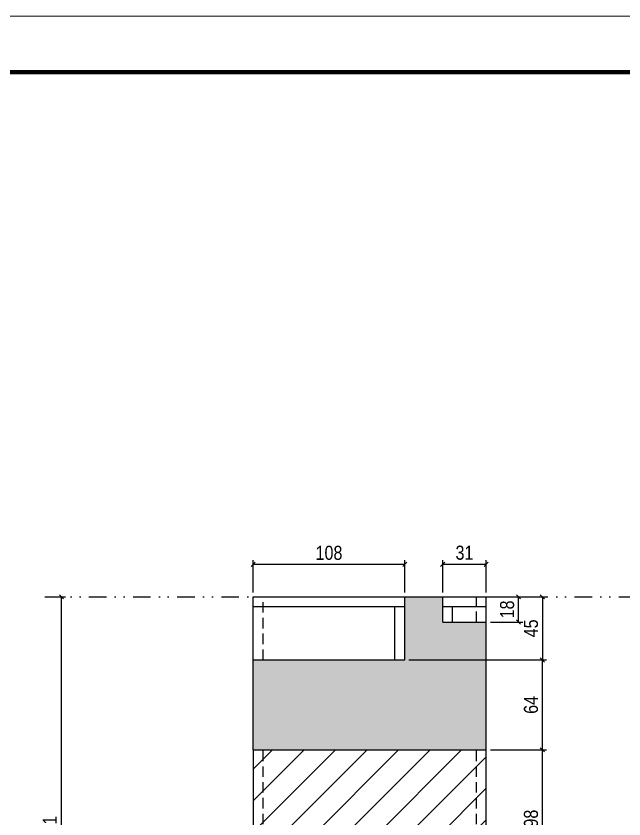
# Model space of a CAD drawing. Extents: x 808 to 7089, y -98 to 17032.
# Drawn here: x 1241 to 1674, y 9569 to 10141 of the extents above; entities that cross this region are included whole.
import ezdxf

# ---------------------------------------------------------------- set-up
doc = ezdxf.new("R2010")
doc.units = 0
for name, pattern in [('DASHED', [0.75, 0.5, -0.25]), ('DIVIDE2', [0.625, 0.25, -0.125, 0, -0.125, 0, -0.125]), ('HIDDEN', [0.375, 0.25, -0.125])]:
    doc.linetypes.add(name, pattern=pattern)
for name, color, linetype in [('COTA', 241, 'Continuous'), ('Nível', 160, 'Continuous'), ('Painéis', 200, 'Continuous'), ('SARR_2.2x7', 40, 'Continuous'), ('Sarrafo de Pressão', 42, 'HIDDEN')]:
    doc.layers.add(name, color=color, linetype=linetype)
for name, color, linetype, lineweight in [('Folhas', 255, 'Continuous', 9), ('REAPROVEITAMENTO', 251, 'Continuous', 9), ('SARRAFO DE PRESSAO', 251, 'DASHED', 9)]:
    doc.layers.add(name, color=color, linetype=linetype, lineweight=lineweight)
doc.styles.add('COTA TECNICA', font='techl___.ttf', dxfattribs={"height": 10})
doc.styles.add('COTA TECNICA-50', font='techl___.ttf', dxfattribs={"height": 10})
doc.dimstyles.new('COTA PAINEL-50', dxfattribs={"dimtxt": 10, "dimasz": 3, "dimexe": 3, "dimexo": 3, "dimgap": 3, "dimtad": 1, "dimdec": 1, "dimzin": 12, "dimdsep": 46, "dimtxsty": 'COTA TECNICA-50', "dimblk1": 'OBLIQUE', "dimblk2": 'OBLIQUE', "dimsah": 1, "dimcen": 0.9, "dimclrd": 4, "dimclre": 4, "dimclrt": 240, "dimadec": 1, "dimazin": 3, "dimtfac": 1, "dimtdec": 1, "dimtmove": 0, "dimatfit": 3, "dimfxl": 1, "dimtolj": 1, "dimtzin": 12, "dimarcsym": 0})
doc.dimstyles.new('PAINEL', dxfattribs={"dimtxt": 10, "dimasz": 3, "dimexe": 3, "dimexo": 3, "dimgap": 3, "dimtad": 1, "dimdec": 1, "dimzin": 12, "dimdsep": 46, "dimtxsty": 'COTA TECNICA', "dimblk1": 'OBLIQUE', "dimblk2": 'OBLIQUE', "dimsah": 1, "dimcen": 0.9, "dimclrd": 4, "dimclre": 4, "dimclrt": 240, "dimadec": 1, "dimazin": 3, "dimtfac": 1, "dimtdec": 1, "dimtmove": 0, "dimatfit": 3, "dimfxl": 1, "dimtolj": 1, "dimtzin": 12, "dimarcsym": 0})

# ---------------------------------------------------------------- blocks, each defined once
blk = doc.blocks.new('9999999999')
at = {"layer": 'Folhas'}
blk.add_lwpolyline([(98138.98, 34190.21), (99623.98, 34190.21), (99623.98, 35240.21), (98138.98, 35240.21)], close=True, dxfattribs=at)
at = {"layer": 'Folhas', "color": 30, "const_width": 3}
blk.add_lwpolyline([(98213.98, 34230.21), (99583.98, 34230.21), (99583.98, 35200.21), (98213.98, 35200.21)], close=True, dxfattribs=at)
blk = doc.blocks.new('_Oblique')
at = {"color": 0, "linetype": 'ByBlock', "lineweight": -2}
blk.add_line((-0.5, -0.5), (0.5, 0.5), dxfattribs=at)
blk = doc.blocks.new('*D836')
at = {"layer": 'COTA', "color": 4, "lineweight": -2, "transparency": 16777216}
for p, q in [((1264.71, 9727.44), (1276.57, 9727.44)), ((1273.57, 9396.44), (1273.57, 9727.44)), ((1264.71, 9396.44), (1276.57, 9396.44))]:
    blk.add_line(p, q, dxfattribs=at)
at = {"layer": 'Defpoints', "color": 0, "transparency": 16777216}
for p in [(1261.71, 9727.44), (1273.57, 9727.44), (1261.71, 9396.44)]:
    blk.add_point(p, dxfattribs=at)
at = {"layer": 'COTA', "color": 4, "lineweight": -2, "transparency": 16777216, "xscale": 3, "yscale": 3, "zscale": 3}
for p, rotation in [((1273.57, 9727.44), 90), ((1273.57, 9396.44), 270)]:
    blk.add_blockref('_Oblique', p, dxfattribs=dict(at, rotation=rotation))
at = {"layer": 'COTA', "color": 240, "transparency": 16777216, "insert": (1265.35, 9561.94), "char_height": 10, "attachment_point": 5, "rotation": 90, "style": 'COTA TECNICA-50'}
blk.add_mtext('\\A1;331', dxfattribs=at)
blk = doc.blocks.new('*D814')
at = {"layer": 'COTA', "color": 4, "lineweight": -2, "transparency": 16777216}
for p, q in [((1579.17, 9618.44), (1619.21, 9618.44)), ((1616.21, 9520.44), (1616.21, 9618.44)), ((1579.17, 9520.44), (1619.21, 9520.44))]:
    blk.add_line(p, q, dxfattribs=at)
at = {"layer": 'Defpoints', "color": 0, "transparency": 16777216}
for p in [(1576.17, 9618.44), (1616.21, 9618.44), (1576.17, 9520.44)]:
    blk.add_point(p, dxfattribs=at)
at = {"layer": 'COTA', "color": 4, "lineweight": -2, "transparency": 16777216, "xscale": 3, "yscale": 3, "zscale": 3}
for p, rotation in [((1616.21, 9618.44), 90), ((1616.21, 9520.44), 270)]:
    blk.add_blockref('_Oblique', p, dxfattribs=dict(at, rotation=rotation))
at = {"layer": 'COTA', "color": 240, "transparency": 16777216, "insert": (1608.11, 9569.44), "char_height": 10, "attachment_point": 5, "rotation": 90, "style": 'COTA TECNICA-50'}
blk.add_mtext('\\A1;98', dxfattribs=at)
blk = doc.blocks.new('*D825')
at = {"layer": 'COTA', "color": 4, "lineweight": -2, "transparency": 16777216}
for p, q in [((1521.17, 9682.44), (1619.21, 9682.44)), ((1616.21, 9618.44), (1616.21, 9682.44)), ((1579.17, 9618.44), (1619.21, 9618.44))]:
    blk.add_line(p, q, dxfattribs=at)
at = {"layer": 'Defpoints', "color": 0, "transparency": 16777216}
for p in [(1518.17, 9682.44), (1616.21, 9682.44), (1576.17, 9618.44)]:
    blk.add_point(p, dxfattribs=at)
at = {"layer": 'COTA', "color": 4, "lineweight": -2, "transparency": 16777216, "xscale": 3, "yscale": 3, "zscale": 3}
for p, rotation in [((1616.21, 9682.44), 90), ((1616.21, 9618.44), 270)]:
    blk.add_blockref('_Oblique', p, dxfattribs=dict(at, rotation=rotation))
at = {"layer": 'COTA', "color": 240, "transparency": 16777216, "insert": (1608.11, 9650.44), "char_height": 10, "attachment_point": 5, "rotation": 90, "style": 'COTA TECNICA-50'}
blk.add_mtext('\\A1;64', dxfattribs=at)
blk = doc.blocks.new('*D846')
at = {"layer": 'COTA', "color": 4, "lineweight": -2, "transparency": 16777216}
for p, q in [((1545.17, 9730.44), (1545.17, 9753.56)), ((1545.17, 9750.56), (1576.17, 9750.56)), ((1576.17, 9730.44), (1576.17, 9753.56))]:
    blk.add_line(p, q, dxfattribs=at)
at = {"layer": 'Defpoints', "color": 0, "transparency": 16777216}
for p in [(1576.17, 9750.56), (1545.17, 9727.44), (1576.17, 9727.44)]:
    blk.add_point(p, dxfattribs=at)
at = {"layer": 'COTA', "color": 4, "lineweight": -2, "transparency": 16777216, "xscale": 3, "yscale": 3, "zscale": 3, "rotation": 180}
blk.add_blockref('_Oblique', (1545.17, 9750.56), dxfattribs=at)
at = {"layer": 'COTA', "color": 4, "lineweight": -2, "transparency": 16777216, "xscale": 3, "yscale": 3, "zscale": 3}
blk.add_blockref('_Oblique', (1576.17, 9750.56), dxfattribs=at)
at = {"layer": 'COTA', "color": 240, "transparency": 16777216, "insert": (1560.67, 9758.78), "char_height": 10, "attachment_point": 5, "style": 'COTA TECNICA'}
blk.add_mtext('\\A1;31', dxfattribs=at)
blk = doc.blocks.new('*D847')
at = {"layer": 'COTA', "color": 4, "lineweight": -2, "transparency": 16777216}
for p, q in [((1579.17, 9727.44), (1602.19, 9727.44)), ((1599.19, 9709.44), (1599.19, 9727.44)), ((1579.17, 9709.44), (1602.19, 9709.44))]:
    blk.add_line(p, q, dxfattribs=at)
at = {"layer": 'Defpoints', "color": 0, "transparency": 16777216}
for p in [(1576.17, 9727.44), (1599.19, 9727.44), (1576.17, 9709.44)]:
    blk.add_point(p, dxfattribs=at)
at = {"layer": 'COTA', "color": 4, "lineweight": -2, "transparency": 16777216, "xscale": 3, "yscale": 3, "zscale": 3}
for p, rotation in [((1599.19, 9727.44), 90), ((1599.19, 9709.44), 270)]:
    blk.add_blockref('_Oblique', p, dxfattribs=dict(at, rotation=rotation))
at = {"layer": 'COTA', "color": 240, "transparency": 16777216, "insert": (1591.1, 9718.44), "char_height": 10, "attachment_point": 5, "rotation": 90, "style": 'COTA TECNICA'}
blk.add_mtext('\\A1;18', dxfattribs=at)
blk = doc.blocks.new('*D848')
at = {"layer": 'COTA', "color": 4, "lineweight": -2, "transparency": 16777216}
for p, q in [((1579.17, 9727.44), (1619.21, 9727.44)), ((1616.21, 9727.44), (1616.21, 9682.44)), ((1521.17, 9682.44), (1619.21, 9682.44))]:
    blk.add_line(p, q, dxfattribs=at)
at = {"layer": 'Defpoints', "color": 0, "transparency": 16777216}
for p in [(1576.17, 9727.44), (1518.17, 9682.44), (1616.21, 9682.44)]:
    blk.add_point(p, dxfattribs=at)
at = {"layer": 'COTA', "color": 4, "lineweight": -2, "transparency": 16777216, "xscale": 3, "yscale": 3, "zscale": 3}
for p, rotation in [((1616.21, 9727.44), 90), ((1616.21, 9682.44), 270)]:
    blk.add_blockref('_Oblique', p, dxfattribs=dict(at, rotation=rotation))
at = {"layer": 'COTA', "color": 240, "transparency": 16777216, "insert": (1608.1, 9704.94), "char_height": 10, "attachment_point": 5, "rotation": 90, "style": 'COTA TECNICA'}
blk.add_mtext('\\A1;45', dxfattribs=at)
blk = doc.blocks.new('*D849')
at = {"layer": 'COTA', "color": 4, "lineweight": -2, "transparency": 16777216}
for p, q in [((1410.17, 9730.44), (1410.17, 9753.56)), ((1410.17, 9750.56), (1518.17, 9750.56)), ((1518.17, 9730.44), (1518.17, 9753.56))]:
    blk.add_line(p, q, dxfattribs=at)
at = {"layer": 'Defpoints', "color": 0, "transparency": 16777216}
for p in [(1518.17, 9750.56), (1410.17, 9727.44), (1518.17, 9727.44)]:
    blk.add_point(p, dxfattribs=at)
at = {"layer": 'COTA', "color": 4, "lineweight": -2, "transparency": 16777216, "xscale": 3, "yscale": 3, "zscale": 3, "rotation": 180}
blk.add_blockref('_Oblique', (1410.17, 9750.56), dxfattribs=at)
at = {"layer": 'COTA', "color": 4, "lineweight": -2, "transparency": 16777216, "xscale": 3, "yscale": 3, "zscale": 3}
blk.add_blockref('_Oblique', (1518.17, 9750.56), dxfattribs=at)
at = {"layer": 'COTA', "color": 240, "transparency": 16777216, "insert": (1464.17, 9758.68), "char_height": 10, "attachment_point": 5, "style": 'COTA TECNICA'}
blk.add_mtext('\\A1;108', dxfattribs=at)

msp = doc.modelspace()

# ---------------------------------------------------------------- hatches: boundary and pattern name
at = {"layer": 'COTA', "linetype": 'ByBlock'}
h = msp.add_hatch(dxfattribs=at)
h.set_pattern_fill('AR-CONC', color=256, scale=0.03)
h.paths.add_polyline_path([(1576.17, 9709.44), (1545.17, 9709.44), (1545.17, 9727.44), (1518.17, 9727.44), (1518.17, 9682.44), (1410.17, 9682.44), (1410.17, 9618.44), (1576.17, 9618.44)])
at = {"layer": 'REAPROVEITAMENTO'}
h = msp.add_hatch(dxfattribs=at)
h.set_pattern_fill('ANSI31', color=256, scale=5)
h.paths.add_polyline_path([(1576.17, 9520.44), (1576.17, 9618.44), (1410.17, 9618.44), (1410.17, 9520.44)])

# ---------------------------------------------------------------- linework, layer by layer
at = {"layer": 'COTA', "linetype": 'ByBlock'}
for p, q in [((1518.17, 9727.44), (1545.17, 9727.44)), ((1576.17, 9618.44), (1576.17, 9709.44)), ((1410.17, 9682.44), (1410.17, 9682.44)), ((1410.17, 9618.44), (1410.17, 9682.44))]:
    msp.add_line(p, q, dxfattribs=at)
at = {"layer": 'Nível', "color": 4, "linetype": 'DIVIDE2', "ltscale": 50}
msp.add_line((1261.71, 9727.44), (2253.17, 9727.44), dxfattribs=at)
at = {"layer": 'Painéis'}
for p, q in [((1410.17, 9682.44), (1410.17, 9727.44)), ((1410.17, 9727.44), (1518.17, 9727.44)), ((1518.17, 9682.44), (1518.17, 9727.44)), ((1545.17, 9727.44), (1576.17, 9727.44)), ((1545.17, 9709.44), (1545.17, 9727.44)), ((1576.17, 9709.44), (1576.17, 9727.44)), ((1545.17, 9709.44), (1576.17, 9709.44)), ((1410.17, 9682.44), (1518.17, 9682.44)), ((1410.17, 9618.44), (1410.17, 9520.44)), ((1410.17, 9618.44), (1576.17, 9618.44)), ((1576.17, 9520.44), (1576.17, 9618.44))]:
    msp.add_line(p, q, dxfattribs=at)
at = {"layer": 'SARR_2.2x7'}
for p, q in [((1410.17, 9720.44), (1518.17, 9720.44)), ((1511.17, 9682.44), (1511.17, 9720.44)), ((1545.17, 9720.44), (1576.17, 9720.44)), ((1552.17, 9709.44), (1552.17, 9720.44))]:
    msp.add_line(p, q, dxfattribs=at)
at = {"layer": 'Sarrafo de Pressão', "ltscale": 30}
for p, q in [((1417.17, 9682.44), (1417.17, 9727.44)), ((1569.17, 9709.44), (1569.17, 9727.44)), ((1417.17, 9520.44), (1417.17, 9618.44)), ((1569.17, 9520.44), (1569.17, 9618.44))]:
    msp.add_line(p, q, dxfattribs=at)

# ---------------------------------------------------------------- block references
at = {"layer": 'SARRAFO DE PRESSAO', "color": 6, "linetype": 'ByBlock'}
msp.add_blockref('9999999999', (-97330.81, -25099.18), dxfattribs=at)

# ---------------------------------------------------------------- dimensions: what is measured, and where the dimension line sits
at = {"layer": 'COTA'}
for base, p1, p2, picture, middle in [((1518.17, 9750.56), (1410.17, 9727.44), (1518.17, 9727.44), '*D849', (1464.17, 9758.68)), ((1576.17, 9750.56), (1545.17, 9727.44), (1576.17, 9727.44), '*D846', (1560.67, 9758.78))]:
    dim = msp.add_linear_dim(base=base, p1=p1, p2=p2, dimstyle='PAINEL', dxfattribs=at)
    dim.commit()
    dim.dimension.update_dxf_attribs({"geometry": picture, "text_midpoint": middle})
for base, p1, p2, dimstyle, picture, middle in [((1273.57, 9727.44), (1261.71, 9396.44), (1261.71, 9727.44), 'COTA PAINEL-50', '*D836', (1265.35, 9561.94)), ((1616.21, 9682.44), (1576.17, 9727.44), (1518.17, 9682.44), 'PAINEL', '*D848', (1608.1, 9704.94)), ((1599.19, 9727.44), (1576.17, 9709.44), (1576.17, 9727.44), 'PAINEL', '*D847', (1591.1, 9718.44)), ((1616.21, 9682.44), (1576.17, 9618.44), (1518.17, 9682.44), 'COTA PAINEL-50', '*D825', (1608.11, 9650.44)), ((1616.21, 9618.44), (1576.17, 9520.44), (1576.17, 9618.44), 'COTA PAINEL-50', '*D814', (1608.11, 9569.44))]:
    dim = msp.add_linear_dim(base=base, p1=p1, p2=p2, angle=90, dimstyle=dimstyle, dxfattribs=at)
    dim.commit()
    dim.dimension.update_dxf_attribs({"geometry": picture, "text_midpoint": middle})

doc.saveas('drawing.dxf')
